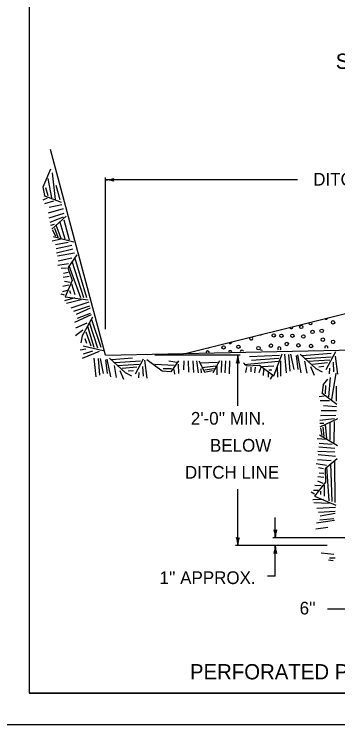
# Model space of a CAD drawing. Extents: x 997.6 to 1036.6, y 998.9 to 1022.5.
# Drawn here: x 1006.76 to 1011.86, y 1000 to 1011.19 of the extents above; entities that cross this region are included whole.
import ezdxf

# ---------------------------------------------------------------- set-up
doc = ezdxf.new("R2010")
doc.units = 0
for name, color, linetype in [('1', 7, 'Continuous'), ('10', 7, 'Continuous'), ('11', 7, 'Continuous'), ('14', 7, 'Continuous')]:
    doc.layers.add(name, color=color, linetype=linetype)

msp = doc.modelspace()

# ---------------------------------------------------------------- linework, layer by layer
at = {"layer": '1'}
for p, q in [((1008.204, 1005.82), (1007.337, 1009.056)), ((1008.204, 1006.229), (1008.204, 1008.616)), ((1011.227, 1008.579), (1008.204, 1008.579)), ((1009.458, 1005.846), (1016.005, 1007.483)), ((1008.204, 1005.82), (1020.046, 1006.067)), ((1010.326, 1005.821), (1008.979, 1005.821)), ((1010.289, 1005.021), (1010.289, 1005.821)), ((1010.289, 1002.821), (1010.289, 1003.711)), ((1010.88, 1002.946), (1010.88, 1003.263)), ((1012.723, 1002.946), (1010.839, 1002.946)), ((1011.696, 1002.821), (1010.253, 1002.821)), ((1010.88, 1002.342), (1010.88, 1002.821)), ((1010.88, 1002.342), (1010.755, 1002.342)), ((1012.63, 1001.821), (1011.702, 1001.821))]:
    msp.add_line(p, q, dxfattribs=at)
for points in [[(1007.339, 1008.749), (1007.218, 1008.462)], [(1007.361, 1008.689), (1007.41, 1008.27)], [(1007.294, 1008.601), (1007.351, 1008.299)], [(1007.218, 1008.462), (1007.241, 1008.332)], [(1007.257, 1008.458), (1007.292, 1008.331)], [(1007.421, 1008.495), (1007.485, 1008.268)], [(1007.283, 1008.291), (1007.213, 1008.26)], [(1007.512, 1008.222), (1007.235, 1008.326)], [(1007.384, 1008.246), (1007.243, 1008.203)], [(1007.535, 1008.121), (1007.3, 1008.057)], [(1007.515, 1008.185), (1007.316, 1008.142)], [(1007.544, 1008.049), (1007.311, 1007.978)], [(1007.582, 1008.006), (1007.355, 1007.804)], [(1007.536, 1007.992), (1007.324, 1007.907)], [(1007.485, 1007.914), (1007.561, 1007.65)], [(1007.545, 1007.949), (1007.629, 1007.633)], [(1007.396, 1007.879), (1007.335, 1007.86)], [(1007.368, 1007.791), (1007.415, 1007.693)], [(1007.398, 1007.817), (1007.452, 1007.679)], [(1007.419, 1007.869), (1007.5, 1007.66)], [(1007.702, 1007.596), (1007.38, 1007.682)], [(1007.504, 1007.645), (1007.363, 1007.614)], [(1007.615, 1007.595), (1007.415, 1007.555)], [(1007.672, 1007.546), (1007.424, 1007.496)], [(1007.69, 1007.488), (1007.429, 1007.426)], [(1007.717, 1007.426), (1007.448, 1007.377)], [(1007.671, 1007.345), (1007.456, 1007.297)], [(1007.75, 1007.399), (1007.612, 1007.194), (1007.677, 1006.997), (1007.567, 1006.738), (1007.932, 1006.691)], [(1007.72, 1007.347), (1007.904, 1006.728)], [(1007.619, 1007.255), (1007.454, 1007.233)], [(1007.626, 1007.231), (1007.808, 1006.728)], [(1007.672, 1007.3), (1007.854, 1006.729)], [(1007.589, 1007.187), (1007.507, 1007.183)], [(1007.614, 1007.12), (1007.539, 1007.105)], [(1007.629, 1007.057), (1007.537, 1007.042)], [(1007.624, 1006.922), (1007.53, 1006.902)], [(1007.644, 1006.966), (1007.557, 1006.977)], [(1007.668, 1006.944), (1007.719, 1006.776)], [(1007.559, 1006.765), (1007.504, 1006.782)], [(1007.599, 1006.84), (1007.527, 1006.817)], [(1007.636, 1006.838), (1007.651, 1006.789)], [(1007.718, 1006.722), (1007.558, 1006.673)], [(1007.82, 1006.69), (1007.587, 1006.631)], [(1007.938, 1006.655), (1007.659, 1006.558)], [(1007.95, 1006.592), (1007.7, 1006.507)], [(1007.959, 1006.561), (1007.74, 1006.458)], [(1007.975, 1006.454), (1007.715, 1006.333)], [(1007.96, 1006.474), (1007.755, 1006.395)], [(1007.998, 1006.419), (1007.837, 1006.124), (1007.813, 1006.013)], [(1007.952, 1006.322), (1008.075, 1005.934)], [(1007.984, 1006.382), (1008.129, 1005.946)], [(1007.848, 1006.211), (1007.729, 1006.125)], [(1007.907, 1006.321), (1007.73, 1006.242)], [(1007.917, 1006.274), (1008.022, 1005.943)], [(1007.893, 1006.187), (1007.973, 1005.966)], [(1007.875, 1006.082), (1007.902, 1006.006)], [(1007.892, 1005.916), (1007.806, 1005.899)], [(1008.101, 1005.875), (1007.833, 1005.768)], [(1008.164, 1005.886), (1007.853, 1005.963)], [(1007.999, 1005.881), (1007.853, 1005.837)], [(1008.022, 1005.77), (1008.049, 1005.476)], [(1008.086, 1005.766), (1008.107, 1005.503)], [(1008.117, 1005.767), (1008.166, 1005.53)], [(1008.265, 1005.771), (1008.513, 1005.544), (1008.615, 1005.493)], [(1008.298, 1005.749), (1008.631, 1005.775)], [(1010.377, 1005.7), (1010.423, 1005.649), (1010.631, 1005.664), (1010.855, 1005.495), (1010.989, 1005.838)], [(1010.475, 1005.798), (1010.946, 1005.82)], [(1010.504, 1005.743), (1010.933, 1005.771)], [(1011.025, 1005.836), (1011.053, 1005.542)], [(1011.089, 1005.832), (1011.111, 1005.569)], [(1011.121, 1005.833), (1011.169, 1005.596)], [(1011.206, 1005.814), (1011.234, 1005.596)], [(1011.229, 1005.823), (1011.284, 1005.542)], [(1011.269, 1005.837), (1011.516, 1005.61), (1011.619, 1005.559)], [(1011.302, 1005.814), (1011.759, 1005.85)], [(1011.352, 1005.769), (1011.758, 1005.795)], [(1011.826, 1005.87), (1011.677, 1005.586)], [(1011.822, 1005.806), (1011.86, 1005.52)], [(1008.202, 1005.748), (1008.23, 1005.53)], [(1008.226, 1005.757), (1008.281, 1005.476)], [(1008.339, 1005.659), (1008.373, 1005.469)], [(1008.348, 1005.703), (1008.755, 1005.729)], [(1008.387, 1005.657), (1008.733, 1005.68)], [(1008.798, 1005.758), (1008.673, 1005.52)], [(1008.818, 1005.74), (1008.857, 1005.455)], [(1008.856, 1005.752), (1009.098, 1005.572)], [(1008.981, 1005.678), (1009.288, 1005.661)], [(1009.203, 1005.728), (1009.33, 1005.711)], [(1009.354, 1005.729), (1009.234, 1005.555)], [(1009.348, 1005.68), (1009.356, 1005.533)], [(1009.436, 1005.729), (1009.432, 1005.589)], [(1009.507, 1005.73), (1009.51, 1005.553)], [(1009.581, 1005.73), (1009.59, 1005.545)], [(1009.636, 1005.73), (1009.662, 1005.541)], [(1009.673, 1005.73), (1009.77, 1005.546)], [(1009.694, 1005.699), (1009.969, 1005.709)], [(1009.722, 1005.624), (1009.944, 1005.652)], [(1009.999, 1005.731), (1009.894, 1005.541)], [(1009.96, 1005.653), (1009.956, 1005.508)], [(1010.034, 1005.732), (1010.025, 1005.544)], [(1010.094, 1005.732), (1010.086, 1005.539)], [(1010.156, 1005.732), (1010.154, 1005.527)], [(1010.39, 1005.671), (1010.923, 1005.727)], [(1010.679, 1005.643), (1010.855, 1005.652)], [(1010.963, 1005.729), (1010.964, 1005.489)], [(1011.342, 1005.725), (1011.376, 1005.535)], [(1011.39, 1005.723), (1011.737, 1005.746)], [(1011.468, 1005.68), (1011.703, 1005.704)], [(1011.791, 1005.708), (1011.799, 1005.557)], [(1008.431, 1005.576), (1008.486, 1005.439)], [(1008.465, 1005.614), (1008.699, 1005.638)], [(1008.563, 1005.571), (1008.643, 1005.579)], [(1008.728, 1005.547), (1008.724, 1005.46)], [(1008.787, 1005.643), (1008.795, 1005.491)], [(1009.098, 1005.572), (1009.23, 1005.562)], [(1009.112, 1005.608), (1009.243, 1005.611)], [(1009.28, 1005.593), (1009.292, 1005.518)], [(1009.707, 1005.603), (1009.71, 1005.539)], [(1009.768, 1005.59), (1009.914, 1005.61)], [(1009.785, 1005.555), (1009.892, 1005.577)], [(1010.425, 1005.625), (1010.409, 1005.544)], [(1010.496, 1005.633), (1010.492, 1005.557)], [(1010.56, 1005.632), (1010.553, 1005.539)], [(1010.652, 1005.625), (1010.621, 1005.543)], [(1010.691, 1005.594), (1010.687, 1005.499)], [(1010.765, 1005.55), (1010.769, 1005.475)], [(1010.775, 1005.587), (1010.826, 1005.589)], [(1010.907, 1005.638), (1010.916, 1005.471)], [(1011.434, 1005.642), (1011.49, 1005.505)], [(1011.567, 1005.637), (1011.646, 1005.645)], [(1011.732, 1005.613), (1011.728, 1005.526)], [(1010.828, 1005.494), (1010.798, 1005.444)], [(1011.704, 1005.444), (1011.633, 1005.355)], [(1011.744, 1005.469), (1011.716, 1005.162)], [(1011.833, 1005.536), (1011.765, 1005.119)], [(1011.633, 1005.355), (1011.619, 1005.224)], [(1011.669, 1005.341), (1011.668, 1005.209)], [(1011.837, 1005.332), (1011.837, 1005.096)], [(1011.85, 1005.044), (1011.612, 1005.22)], [(1011.648, 1005.173), (1011.573, 1005.163)], [(1011.733, 1005.102), (1011.586, 1005.1)], [(1011.842, 1005.008), (1011.639, 1005.021)], [(1011.833, 1004.869), (1011.59, 1004.865)], [(1011.844, 1004.941), (1011.6, 1004.944)], [(1011.81, 1004.816), (1011.583, 1004.793)], [(1011.858, 1004.817), (1011.584, 1004.685)], [(1011.739, 1004.755), (1011.74, 1004.481)], [(1011.807, 1004.773), (1011.8, 1004.446)], [(1011.644, 1004.746), (1011.58, 1004.745)], [(1011.593, 1004.669), (1011.611, 1004.562)], [(1011.629, 1004.686), (1011.643, 1004.539)], [(1011.664, 1004.73), (1011.684, 1004.507)], [(1011.861, 1004.39), (1011.575, 1004.561)], [(1011.684, 1004.491), (1011.54, 1004.501)], [(1011.777, 1004.413), (1011.573, 1004.43)], [(1011.818, 1004.35), (1011.566, 1004.37)], [(1011.819, 1004.29), (1011.552, 1004.301)], [(1011.828, 1004.222), (1011.556, 1004.25)], [(1011.853, 1004.187), (1011.664, 1004.028), (1011.672, 1003.821), (1011.496, 1003.602), (1011.834, 1003.456)], [(1011.687, 1004.084), (1011.523, 1004.11)], [(1011.762, 1004.157), (1011.542, 1004.17)], [(1011.751, 1004.114), (1011.769, 1003.515)], [(1011.81, 1004.146), (1011.817, 1003.5)], [(1011.64, 1004.028), (1011.56, 1004.046)], [(1011.687, 1004.06), (1011.725, 1003.526)], [(1011.643, 1003.892), (1011.55, 1003.902)], [(1011.646, 1003.956), (1011.57, 1003.963)], [(1011.601, 1003.763), (1011.505, 1003.77)], [(1011.632, 1003.8), (1011.552, 1003.835)], [(1011.649, 1003.773), (1011.652, 1003.597)], [(1011.495, 1003.63), (1011.447, 1003.662)], [(1011.554, 1003.691), (1011.479, 1003.689)], [(1011.59, 1003.679), (1011.591, 1003.628)], [(1011.637, 1003.545), (1011.469, 1003.542)], [(1011.726, 1003.486), (1011.486, 1003.494)], [(1011.83, 1003.42), (1011.535, 1003.403)], [(1011.824, 1003.356), (1011.56, 1003.344)], [(1011.824, 1003.325), (1011.585, 1003.285)], [(1011.81, 1003.217), (1011.527, 1003.172)], [(1011.802, 1003.241), (1011.583, 1003.221)], [(1011.708, 1003.107), (1011.517, 1003.08)], [(1011.605, 1002.706), (1011.8, 1002.688)], [(1011.733, 1002.631), (1011.824, 1002.63)], [(1011.719, 1002.595), (1011.789, 1002.588)]]:
    msp.add_lwpolyline(points, dxfattribs=at)
for centre in [(1011.79, 1006.336), (1011.288, 1006.264), (1011.466, 1006.186), (1011.611, 1006.203), (1010.855, 1006.13), (1010.976, 1006.125), (1011.149, 1006.125), (1011.322, 1006.113), (1010.81, 1005.969), (1011.06, 1005.996), (1011.244, 1005.974), (1011.444, 1005.963), (1011.628, 1006.063), (1011.79, 1006.03), (1010.064, 1005.941), (1010.298, 1005.952), (1010.615, 1005.93)]:
    msp.add_circle(centre, 0.0271, dxfattribs=at)
for centre, radius, start, end in [((1008.204, 1008.97), 0.391, 270, 288.6688), ((1008.204, 1008.188), 0.391, 71.3472, 89.9939), ((1008.204, 1008.97), 0.391, 269.9878, 270), ((1008.352, 1008.579), 0.0313, 138.7746, 220.8913), ((1011.433, 1006.331), 0.0271, 175.1064, 32.9654), ((1011.684, 1006.413), 0.0271, 215.5694, 352.5025), ((1011.132, 1006.264), 0.0271, 192.7519, 15.3199), ((1010.498, 1006.086), 0.0271, 146.9947, 61.0771), ((1010.643, 1006.164), 0.0271, 243.9504, 324.1214), ((1010.17, 1006.03), 0.0271, 206.4249, 1.6469), ((1009.813, 1005.859), 0.0271, 4.1934, 180.1598), ((1009.824, 1005.963), 0.0271, 259.2798, 308.792), ((1010.17, 1005.864), 0.0271, 21.0304, 163.3229), ((1010.353, 1005.87), 0.0271, 24.3784, 159.9748), ((1010.665, 1005.87), 0.0271, 56.7784, 127.5748), ((1010.943, 1005.924), 0.0271, 310.2197, 234.1335), ((1011.684, 1005.941), 0.0271, 340.6657, 203.6875), ((1009.898, 1005.821), 0.391, 341.3472, 359.9939), ((1010.68, 1005.821), 0.391, 180, 198.6688), ((1010.68, 1005.821), 0.391, 179.9878, 180), ((1010.289, 1005.672), 0.0313, 48.7746, 130.8913), ((1010.88, 1003.094), 0.0313, 228.7746, 310.8913), ((1010.489, 1002.946), 0.391, 0, 18.6688), ((1011.271, 1002.946), 0.391, 161.3472, 179.9939), ((1010.289, 1002.969), 0.0313, 228.7746, 310.8913), ((1009.898, 1002.821), 0.391, 0, 18.6688), ((1010.68, 1002.821), 0.391, 161.3472, 179.9939), ((1010.489, 1002.946), 0.391, 359.9878, 0), ((1009.898, 1002.821), 0.391, 359.9878, 0), ((1010.489, 1002.821), 0.391, 341.3472, 359.9939), ((1011.271, 1002.821), 0.391, 180, 198.6688), ((1011.271, 1002.821), 0.391, 179.9878, 180), ((1010.88, 1002.672), 0.0313, 48.7746, 130.8913)]:
    msp.add_arc(centre, radius, start, end, dxfattribs=at)
at = {"layer": '10'}
for p in [(1007, 1021.5), (1035.5, 1000.5)]:
    msp.add_line(p, (1007, 1000.5), dxfattribs=at)
at = {"layer": '11'}
msp.add_lwpolyline([(1007, 1000.5), (1035.5, 1000.5), (1035.5, 1021.5), (1007, 1021.5)], close=True, dxfattribs=at)
at = {"layer": '14'}
msp.add_line((1036, 1000), (1000, 1000), dxfattribs=at)

# ---------------------------------------------------------------- texts
at = {"layer": '1'}
for s, height, p in [('SUPERELEVATED SECTION', 0.24, (1011.832, 1010.327)), ('DITCH', 0.2, (1011.477, 1008.489)), ("2'-0'' MIN.", 0.2, (1009.549, 1004.725)), ('BELOW', 0.2, (1009.85, 1004.3)), ('DITCH LINE', 0.2, (1009.455, 1003.875)), ("1'' APPROX.", 0.2, (1009.055, 1002.216)), ("6''", 0.2, (1011.263, 1001.737)), ('PERFORATED PIPE AT DITCH-SHOULDER LOCATION', 0.24, (1009.534, 1000.715))]:
    msp.add_text(s, height=height, dxfattribs=at).set_placement(p)

doc.saveas('drawing.dxf')
